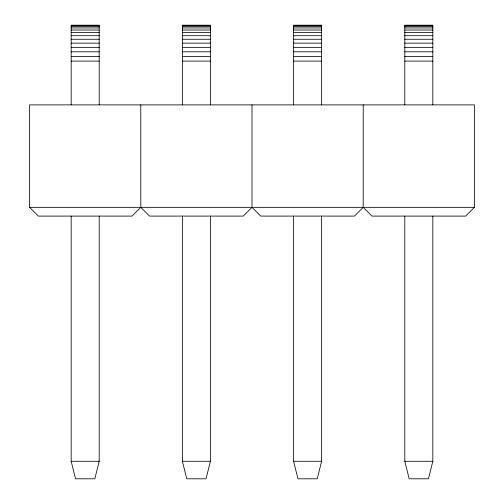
<?xml version="1.0" encoding="UTF-8"?>
<svg xmlns="http://www.w3.org/2000/svg" width="504" height="504" viewBox="0 0 504 504"><rect width="100%" height="100%" fill="white"/><g stroke="black" fill="none" stroke-linecap="round" stroke-linejoin="round"><path stroke-width="0.76" d="M99.194 216.096L99.194 461.286L94.815 478.8L75.55 478.8L71.171 461.286L71.171 216.096M210.407 216.096L210.407 461.286L206.029 478.8L186.763 478.8L182.385 461.286L182.385 216.096M321.615 216.096L321.615 461.286L317.237 478.8L297.971 478.8L293.593 461.286L293.593 216.096M432.829 216.096L432.829 461.286L428.45 478.8L409.185 478.8L404.806 461.286L404.806 216.096M140.786 104.889L140.786 207.339L132.035 216.096L38.336 216.096L29.579 207.339L29.579 104.889L474.421 104.889L474.421 207.339L465.664 216.096L371.965 216.096L363.214 207.339L363.214 104.889M252 104.889L252 207.339L243.243 216.096L149.543 216.096L140.786 207.339M363.214 207.339L354.457 216.096L260.757 216.096L252 207.339M71.171 25.509L99.194 25.509M182.385 25.509L210.407 25.509M293.593 25.509L321.615 25.509M404.806 25.509L432.829 25.509M71.171 26.422L99.194 26.422M182.385 26.422L210.407 26.422M293.593 26.422L321.615 26.422M404.806 26.422L432.829 26.422M71.171 27.934L99.194 27.934M182.385 27.934L210.407 27.934M293.593 27.934L321.615 27.934M404.806 27.934L432.829 27.934M71.171 30.013L99.194 30.013M182.385 30.013L210.407 30.013M293.593 30.013L321.615 30.013M404.806 30.013L432.829 30.013M71.171 32.621L99.194 32.621M182.385 32.621L210.407 32.621M293.593 32.621L321.615 32.621M404.806 32.621L432.829 32.621M71.171 35.715L99.194 35.715M182.385 35.715L210.407 35.715M293.593 35.715L321.615 35.715M404.806 35.715L432.829 35.715M71.171 39.249L99.194 39.249M182.385 39.249L210.407 39.249M293.593 39.249L321.615 39.249M404.806 39.249L432.829 39.249M71.171 43.149L99.194 43.149M182.385 43.149L210.407 43.149M293.593 43.149L321.615 43.149M404.806 43.149L432.829 43.149M71.171 47.363L99.194 47.363M182.385 47.363L210.407 47.363M293.593 47.363L321.615 47.363M404.806 47.363L432.829 47.363M71.171 51.811L99.194 51.811M182.385 51.811L210.407 51.811M293.593 51.811L321.615 51.811M404.806 51.811L432.829 51.811M71.171 56.416L99.194 56.416M182.385 56.416L210.407 56.416M293.593 56.416L321.615 56.416M404.806 56.416L432.829 56.416M71.171 61.104L99.194 61.104M182.385 61.104L210.407 61.104M293.593 61.104L321.615 61.104M404.806 61.104L432.829 61.104M29.579 207.339L474.421 207.339M71.171 461.286L99.194 461.286M182.385 461.286L210.407 461.286M293.593 461.286L321.615 461.286M404.806 461.286L432.829 461.286M432.829 104.769L432.829 25.2L404.806 25.2L404.806 104.769M321.615 104.769L321.615 25.2L293.593 25.2L293.593 104.769M210.407 104.769L210.407 25.2L182.385 25.2L182.385 104.769M99.194 104.769L99.194 25.2L71.171 25.2L71.171 104.769"/></g></svg>
